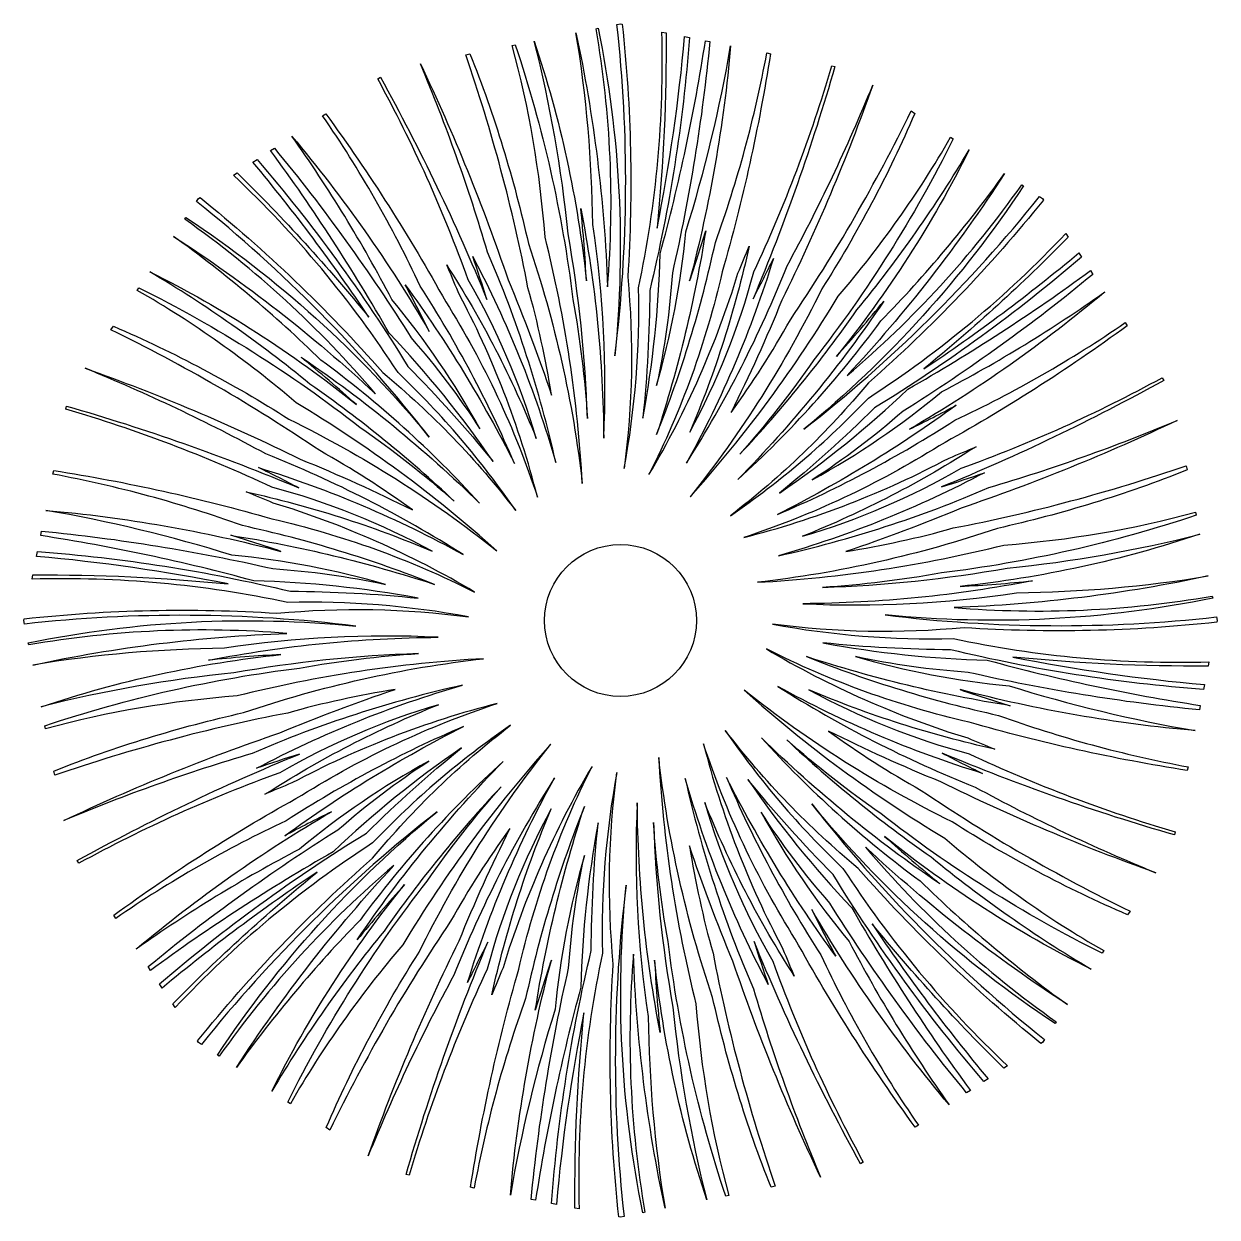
# Model space of a CAD drawing. Header units: millimetres. Extents: x -165 to 165, y -165 to 165.
import ezdxf

# ---------------------------------------------------------------- set-up
doc = ezdxf.new("R2010")
doc.units = ezdxf.units.MM
doc.layers.get('0').update_dxf_attribs({"linetype": 'CONTINUOUS'})

msp = doc.modelspace()

# ---------------------------------------------------------------- linework, layer by layer
msp.add_lwpolyline([(-55.86, -9.16, 0.035826), (-106.95, -14.49, 0.037951), (-160.25, -23.87, -0.054308), (-93.89, -9.42, 0.012179), (-113.95, -10.97, -0.045923), (-50.47, -4.64, 0.050181), (-109.47, -7.68, 0.038186), (-162.55, -12.31, -0.044048), (-92.25, -3.59, 0.063719), (-163.66, -6.74), (-163.77, -6.19, -0.075567), (-73.22, -1.55, 0.05861), (-164.81, -0.97), (-165, 0), (-164.91, 0.47, -0.043735), (-95, 2, -0.056818), (-42, 1, 0.051877), (-92, 5, 0.05931), (-162.73, 11.43), (-162.49, 12.6, -0.026984), (-108.49, 10.1, 0.026739), (-161.47, 17.73), (-161.21, 19.06, -0.040856), (-91.3, 8.09, -0.025291), (-56, 6.17, 0.0407), (-101.39, 10.95, 0.028395), (-160.33, 23.49), (-160.09, 24.7, -0.032444), (-96.15, 14.34, -0.0359), (-65, 10, 0.047258), (-107.46, 18.06, 0.033135), (-158.94, 30.46, -0.042792), (-93.93, 19.12, 0.00807), (-107.76, 23.56, -0.040035), (-51.46, 10, 0.041278), (-104.58, 26.24, 0.041071), (-156.95, 40.46), (-156.75, 41.46, -0.031856), (-96.47, 28.13, -0.060815), (-40.34, 7.87, 0.059967), (-96.01, 32.48, 0.005601), (-103.53, 35.56, -0.046882), (-52.07, 19.15, 0.058873), (-96.41, 36.86, 0.038673), (-153.38, 58.44), (-153.21, 59.29, -0.029372), (-88.92, 36.66, 0.005674), (-100.07, 42.28, -0.051669), (-43.54, 18.23, 0.047086), (-98.05, 46.06, 0.027673), (-148.03, 69.75, -0.029358), (-88.59, 44.63, -0.01984), (-57.56, 30.58, 0.029252), (-83.17, 46.98, 0.035531), (-140.92, 80.38), (-140.25, 81.38, -0.040153), (-91.71, 55.68, -0.053975), (-34.24, 19.3, 0.048078), (-89.74, 60.23, 0.047378), (-133.64, 91.28), (-133.16, 92, -0.050415), (-72.06, 53.44, -0.029761), (-45.98, 33.02, 0.035826), (-85.87, 65.38, 0.037951), (-130.19, 96.44, -0.054308), (-73.05, 59.73, 0.012179), (-88.33, 72.82, -0.045923), (-38.97, 32.41, 0.050181), (-82.83, 71.98, 0.038186), (-123.64, 106.24, -0.044048), (-67.77, 62.69, 0.063719), (-120.49, 110.96), (-120.18, 111.43, -0.075567), (-52.87, 50.68, 0.05861), (-117.22, 115.85), (-116.67, 116.67), (-116.28, 116.94, -0.043735), (-65.76, 68.59, -0.056818), (-28.99, 30.41, 0.051877), (-61.52, 68.59, 0.05931), (-106.99, 123.14), (-105.99, 123.81, -0.026984), (-69.57, 83.86, 0.026739), (-101.64, 126.72), (-100.52, 127.47, -0.040856), (-58.83, 70.28, -0.025291), (-35.23, 43.96, 0.0407), (-63.95, 79.44, 0.028395), (-96.76, 129.98), (-95.73, 130.66, -0.032444), (-57.85, 78.13, -0.0359), (-38.89, 53.03, 0.047258), (-63.21, 88.75, 0.033135), (-90.85, 133.92, -0.042792), (-52.89, 79.94, 0.00807), (-59.53, 92.86, -0.040035), (-29.32, 43.46, 0.041278), (-55.39, 92.5, 0.041071), (-82.37, 139.59), (-81.53, 140.16, -0.031856), (-48.32, 88.11, -0.060815), (-22.96, 34.09, 0.059967), (-44.92, 90.86, 0.005601), (-48.07, 98.35, -0.046882), (-23.28, 50.36, 0.058873), (-42.11, 94.23, 0.038673), (-67.13, 149.77), (-66.41, 150.26, -0.029372), (-36.95, 88.8, 0.005674), (-40.87, 100.65, -0.051669), (-17.89, 43.68, 0.047086), (-36.76, 101.9, 0.027673), (-55.35, 153.99, -0.029358), (-31.08, 94.2, -0.01984), (-19.08, 62.32, 0.029252), (-25.59, 92.03, 0.035531), (-42.81, 156.48), (-41.63, 156.72, -0.040153), (-25.48, 104.22, -0.053975), (-10.57, 37.86, 0.048078), (-20.87, 106.04, 0.047378), (-29.95, 159.04), (-29.1, 159.21, -0.050415), (-13.17, 88.74, -0.029761), (-9.16, 55.86, 0.035826), (-14.49, 106.95, 0.037951), (-23.87, 160.25, -0.054308), (-9.42, 93.89, 0.012179), (-10.97, 113.95, -0.045923), (-4.64, 50.47, 0.050181), (-7.68, 109.47, 0.038186), (-12.31, 162.55, -0.044048), (-3.59, 92.25, 0.063719), (-6.74, 163.66), (-6.19, 163.77, -0.075567), (-1.55, 73.22, 0.05861), (-0.97, 164.81), (0, 165), (0.47, 164.91, -0.043735), (2, 95, -0.056818), (1, 42, 0.051877), (5, 92, 0.05931), (11.43, 162.73), (12.6, 162.49, -0.026984), (10.1, 108.49, 0.026739), (17.73, 161.47), (19.06, 161.21, -0.040856), (8.09, 91.3, -0.025291), (6.17, 56, 0.0407), (10.95, 101.39, 0.028395), (23.49, 160.33), (24.7, 160.09, -0.032444), (14.34, 96.15, -0.0359), (10, 65, 0.047258), (18.06, 107.46, 0.033135), (30.46, 158.94, -0.042792), (19.12, 93.93, 0.00807), (23.56, 107.76, -0.040035), (10, 51.46, 0.041278), (26.24, 104.58, 0.041071), (40.46, 156.95), (41.46, 156.75, -0.031856), (28.13, 96.47, -0.060815), (7.87, 40.34, 0.059967), (32.48, 96.01, 0.005601), (35.56, 103.53, -0.046882), (19.15, 52.07, 0.058873), (36.86, 96.41, 0.038673), (58.44, 153.38), (59.29, 153.21, -0.029372), (36.66, 88.92, 0.005674), (42.28, 100.07, -0.051669), (18.23, 43.54, 0.047086), (46.06, 98.05, 0.027673), (69.75, 148.03, -0.029358), (44.63, 88.59, -0.01984), (30.58, 57.56, 0.029252), (46.98, 83.17, 0.035531), (80.38, 140.92), (81.38, 140.25, -0.040153), (55.68, 91.71, -0.053975), (19.3, 34.24, 0.048078), (60.23, 89.74, 0.047378), (91.28, 133.64), (92, 133.16, -0.050415), (53.44, 72.06, -0.029761), (33.02, 45.98, 0.035826), (65.38, 85.87, 0.037951), (96.44, 130.19, -0.054308), (59.73, 73.05, 0.012179), (72.82, 88.33, -0.045923), (32.41, 38.97, 0.050181), (71.98, 82.83, 0.038186), (106.24, 123.64, -0.044048), (62.69, 67.77, 0.063719), (110.96, 120.49), (111.43, 120.18, -0.075567), (50.68, 52.87, 0.05861), (115.85, 117.22), (116.67, 116.67), (116.94, 116.28, -0.043735), (68.59, 65.76, -0.056818), (30.41, 28.99, 0.051877), (68.59, 61.52, 0.05931), (123.14, 106.99), (123.81, 105.99, -0.026984), (83.86, 69.57, 0.026739), (126.72, 101.64), (127.47, 100.52, -0.040856), (70.28, 58.83, -0.025291), (43.96, 35.23, 0.0407), (79.44, 63.95, 0.028395), (129.98, 96.76), (130.66, 95.73, -0.032444), (78.13, 57.85, -0.0359), (53.03, 38.89, 0.047258), (88.75, 63.21, 0.033135), (133.92, 90.85, -0.042792), (79.94, 52.89, 0.00807), (92.86, 59.53, -0.040035), (43.46, 29.32, 0.041278), (92.5, 55.39, 0.041071), (139.59, 82.37), (140.16, 81.53, -0.031856), (88.11, 48.32, -0.060815), (34.09, 22.96, 0.059967), (90.86, 44.92, 0.005601), (98.35, 48.07, -0.046882), (50.36, 23.28, 0.058873), (94.23, 42.11, 0.038673), (149.77, 67.13), (150.26, 66.41, -0.029372), (88.8, 36.95, 0.005674), (100.65, 40.87, -0.051669), (43.68, 17.89, 0.047086), (101.9, 36.76, 0.027673), (153.99, 55.35, -0.029358), (94.2, 31.08, -0.01984), (62.32, 19.08, 0.029252), (92.03, 25.59, 0.035531), (156.48, 42.81), (156.72, 41.63, -0.040153), (104.22, 25.48, -0.053975), (37.86, 10.57, 0.048078), (106.04, 20.87, 0.047378), (159.04, 29.95), (159.21, 29.1, -0.050415), (88.74, 13.17, -0.029761), (55.86, 9.16, 0.035826), (106.95, 14.49, 0.037951), (160.25, 23.87, -0.054308), (93.89, 9.42, 0.012179), (113.95, 10.97, -0.045923), (50.47, 4.64, 0.050181), (109.47, 7.68, 0.038186), (162.55, 12.31, -0.044048), (92.25, 3.59, 0.063719), (163.66, 6.74), (163.77, 6.19, -0.075567), (73.22, 1.55, 0.05861), (164.81, 0.97), (165, 0), (164.91, -0.47, -0.043735), (95, -2, -0.056818), (42, -1, 0.051877), (92, -5, 0.05931), (162.73, -11.43), (162.49, -12.6, -0.026984), (108.49, -10.1, 0.026739), (161.47, -17.73), (161.21, -19.06, -0.040856), (91.3, -8.09, -0.025291), (56, -6.17, 0.0407), (101.39, -10.95, 0.028395), (160.33, -23.49), (160.09, -24.7, -0.032444), (96.15, -14.34, -0.0359), (65, -10, 0.047258), (107.46, -18.06, 0.033135), (158.94, -30.46, -0.042792), (93.93, -19.12, 0.00807), (107.76, -23.56, -0.040035), (51.46, -10, 0.041278), (104.58, -26.24, 0.041071), (156.95, -40.46), (156.75, -41.46, -0.031856), (96.47, -28.13, -0.060815), (40.34, -7.87, 0.059967), (96.01, -32.48, 0.005601), (103.53, -35.56, -0.046882), (52.07, -19.15, 0.058873), (96.41, -36.86, 0.038673), (153.38, -58.44), (153.21, -59.29, -0.029372), (88.92, -36.66, 0.005674), (100.07, -42.28, -0.051669), (43.54, -18.23, 0.047086), (98.05, -46.06, 0.027673), (148.03, -69.75, -0.029358), (88.59, -44.63, -0.01984), (57.56, -30.58, 0.029252), (83.17, -46.98, 0.035531), (140.92, -80.38), (140.25, -81.38, -0.040153), (91.71, -55.68, -0.053975), (34.24, -19.3, 0.048078), (89.74, -60.23, 0.047378), (133.64, -91.28), (133.16, -92, -0.050415), (72.06, -53.44, -0.029761), (45.98, -33.02, 0.035826), (85.87, -65.38, 0.037951), (130.19, -96.44, -0.054308), (73.05, -59.73, 0.012179), (88.33, -72.82, -0.045923), (38.97, -32.41, 0.050181), (82.83, -71.98, 0.038186), (123.64, -106.24, -0.044048), (67.77, -62.69, 0.063719), (120.49, -110.96), (120.18, -111.43, -0.075567), (52.87, -50.68, 0.05861), (117.22, -115.85), (116.67, -116.67), (116.28, -116.94, -0.043735), (65.76, -68.59, -0.056818), (28.99, -30.41, 0.051877), (61.52, -68.59, 0.05931), (106.99, -123.14), (105.99, -123.81, -0.026984), (69.57, -83.86, 0.026739), (101.64, -126.72), (100.52, -127.47, -0.040856), (58.83, -70.28, -0.025291), (35.23, -43.96, 0.0407), (63.95, -79.44, 0.028395), (96.76, -129.98), (95.73, -130.66, -0.032444), (57.85, -78.13, -0.0359), (38.89, -53.03, 0.047258), (63.21, -88.75, 0.033135), (90.85, -133.92, -0.042792), (52.89, -79.94, 0.00807), (59.53, -92.86, -0.040035), (29.32, -43.46, 0.041278), (55.39, -92.5, 0.041071), (82.37, -139.59), (81.53, -140.16, -0.031856), (48.32, -88.11, -0.060815), (22.96, -34.09, 0.059967), (44.92, -90.86, 0.005601), (48.07, -98.35, -0.046882), (23.28, -50.36, 0.058873), (42.11, -94.23, 0.038673), (67.13, -149.77), (66.41, -150.26, -0.029372), (36.95, -88.8, 0.005674), (40.87, -100.65, -0.051669), (17.89, -43.68, 0.047086), (36.76, -101.9, 0.027673), (55.35, -153.99, -0.029358), (31.08, -94.2, -0.01984), (19.08, -62.32, 0.029252), (25.59, -92.03, 0.035531), (42.81, -156.48), (41.63, -156.72, -0.040153), (25.48, -104.22, -0.053975), (10.57, -37.86, 0.048078), (20.87, -106.04, 0.047378), (29.95, -159.04), (29.1, -159.21, -0.050415), (13.17, -88.74, -0.029761), (9.16, -55.86, 0.035826), (14.49, -106.95, 0.037951), (23.87, -160.25, -0.054308), (9.42, -93.89, 0.012179), (10.97, -113.95, -0.045923), (4.64, -50.47, 0.050181), (7.68, -109.47, 0.038186), (12.31, -162.55, -0.044048), (3.59, -92.25, 0.063719), (6.74, -163.66), (6.19, -163.77, -0.075567), (1.55, -73.22, 0.05861), (0.97, -164.81), (0, -165), (-0.47, -164.91, -0.043735), (-2, -95, -0.056818), (-1, -42, 0.051877), (-5, -92, 0.05931), (-11.43, -162.73), (-12.6, -162.49, -0.026984), (-10.1, -108.49, 0.026739), (-17.73, -161.47), (-19.06, -161.21, -0.040856), (-8.09, -91.3, -0.025291), (-6.17, -56, 0.0407), (-10.95, -101.39, 0.028395), (-23.49, -160.33), (-24.7, -160.09, -0.032444), (-14.34, -96.15, -0.0359), (-10, -65, 0.047258), (-18.06, -107.46, 0.033135), (-30.46, -158.94, -0.042792), (-19.12, -93.93, 0.00807), (-23.56, -107.76, -0.040035), (-10, -51.46, 0.041278), (-26.24, -104.58, 0.041071), (-40.46, -156.95), (-41.46, -156.75, -0.031856), (-28.13, -96.47, -0.060815), (-7.87, -40.34, 0.059967), (-32.48, -96.01, 0.005601), (-35.56, -103.53, -0.046882), (-19.15, -52.07, 0.058873), (-36.86, -96.41, 0.038673), (-58.44, -153.38), (-59.29, -153.21, -0.029372), (-36.66, -88.92, 0.005674), (-42.28, -100.07, -0.051669), (-18.23, -43.54, 0.047086), (-46.06, -98.05, 0.027673), (-69.75, -148.03, -0.029358), (-44.63, -88.59, -0.01984), (-30.58, -57.56, 0.029252), (-46.98, -83.17, 0.035531), (-80.38, -140.92), (-81.38, -140.25, -0.040153), (-55.68, -91.71, -0.053975), (-19.3, -34.24, 0.048078), (-60.23, -89.74, 0.047378), (-91.28, -133.64), (-92, -133.16, -0.050415), (-53.44, -72.06, -0.029761), (-33.02, -45.98, 0.035826), (-65.38, -85.87, 0.037951), (-96.44, -130.19, -0.054308), (-59.73, -73.05, 0.012179), (-72.82, -88.33, -0.045923), (-32.41, -38.97, 0.050181), (-71.98, -82.83, 0.038186), (-106.24, -123.64, -0.044048), (-62.69, -67.77, 0.063719), (-110.96, -120.49), (-111.43, -120.18, -0.075567), (-50.68, -52.87, 0.05861), (-115.85, -117.22), (-116.67, -116.67), (-116.94, -116.28, -0.043735), (-68.59, -65.76, -0.056818), (-30.41, -28.99, 0.051877), (-68.59, -61.52, 0.05931), (-123.14, -106.99), (-123.81, -105.99, -0.026984), (-83.86, -69.57, 0.026739), (-126.72, -101.64), (-127.47, -100.52, -0.040856), (-70.28, -58.83, -0.025291), (-43.96, -35.23, 0.0407), (-79.44, -63.95, 0.028395), (-129.98, -96.76), (-130.66, -95.73, -0.032444), (-78.13, -57.85, -0.0359), (-53.03, -38.89, 0.047258), (-88.75, -63.21, 0.033135), (-133.92, -90.85, -0.042792), (-79.94, -52.89, 0.00807), (-92.86, -59.53, -0.040035), (-43.46, -29.32, 0.041278), (-92.5, -55.39, 0.041071), (-139.59, -82.37), (-140.16, -81.53, -0.031856), (-88.11, -48.32, -0.060815), (-34.09, -22.96, 0.059967), (-90.86, -44.92, 0.005601), (-98.35, -48.07, -0.046882), (-50.36, -23.28, 0.058873), (-94.23, -42.11, 0.038673), (-149.77, -67.13), (-150.26, -66.41, -0.029372), (-88.8, -36.95, 0.005674), (-100.65, -40.87, -0.051669), (-43.68, -17.89, 0.047086), (-101.9, -36.76, 0.027673), (-153.99, -55.35, -0.029358), (-94.2, -31.08, -0.01984), (-62.32, -19.08, 0.029252), (-92.03, -25.59, 0.035531), (-156.48, -42.81), (-156.72, -41.63, -0.040153), (-104.22, -25.48, -0.053975), (-37.86, -10.57, 0.048078), (-106.04, -20.87, 0.047378), (-159.04, -29.95), (-159.21, -29.1, -0.050415), (-88.74, -13.17, -0.029761)], format="xyb", close=True)
msp.add_circle((0, 0), 21)

doc.saveas('drawing.dxf')
